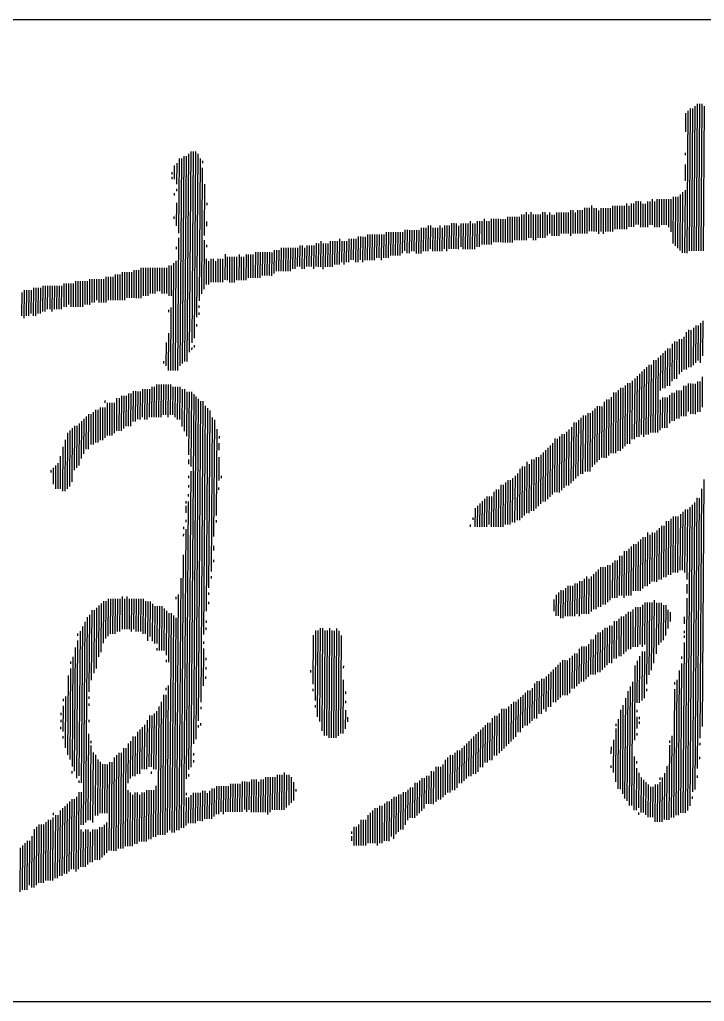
# Model space of a CAD drawing. Extents: x 1738711 to 2346805, y 1189731 to 2516152.
# Drawn here: x 1980881.7 to 1981090.9, y 1369316 to 1369616 of the extents above; entities that cross this region are included whole.
import ezdxf
from ezdxf.enums import TextEntityAlignment as Align

# ---------------------------------------------------------------- set-up
doc = ezdxf.new("R2010")
doc.units = 0
doc.header["$LTSCALE"] = 1000
doc.header["$MEASUREMENT"] = 0
doc.layers.add('TK', color=4, linetype='Continuous')
doc.layers.add('签名', color=2, linetype='Continuous')
doc.styles.add('宋体', font='SIMSUN.TTF', dxfattribs={"width": 0.75})

# ---------------------------------------------------------------- blocks, each defined once
blk = doc.blocks.new('hjashrtahreahe')
at = {"layer": 'TK', "color": 7}
for p, q in [((76600, 2800), (83100, 2800)), ((76600, 2200), (83100, 2200))]:
    blk.add_line(p, q, dxfattribs=at)
at = {"layer": 'TK', "style": '宋体', "width": 0.75}
for tag, height, p in [('项目负责人', 350, (6002.88, 57088.65)), ('专业负责人', 350, (6002.88, 56223.66)), ('设计人', 350, (6002.88, 55419.43)), ('版号1', 250, (77303.87, 22193.36)), ('时间1', 250, (82405.29, 22193.36)), ('版号2', 250, (77303.87, 21593.36)), ('时间2', 250, (82405.29, 21593.36)), ('版号3', 250, (77303.87, 20993.36)), ('时间3', 250, (82405.29, 20993.36)), ('建筑会签', 0.0001, (78977.88, 2403.16)), ('电气会签', 0.0001, (82127.88, 2403.16)), ('结构会签', 0.0001, (78977.88, 1803.16)), ('暖通会签', 0.0001, (82127.88, 1803.16)), ('给排水会签', 0.0001, (78977.88, 1249.52)), ('智能化会签', 0.0001, (82127.88, 1249.52))]:
    blk.add_attdef(tag, text='', height=height, dxfattribs=at).set_placement(p, align=Align.CENTER)
for tag, p in [('合作设计单位', (80815.88, 48985.89)), ('版号说明1', (79853.88, 22318.17)), ('版号说明2', (79853.88, 21718.17)), ('版号说明3', (79853.88, 21118.17)), ('浙江绿储科技有限公司', (80545.18, 16035.89)), ('百兆瓦级集中式熔盐储能关键', (80545.18, 14953.21)), ('设备研发及制造基地项目', (80545.18, 14603.3)), ('1#研发楼', (80545.18, 13635.89)), ('图名', (80545.18, 12435.89)), ('工程编号', (78977.88, 11460.89)), ('子项编号', (82127.88, 11460.89)), ('建筑', (78977.88, 10710.89)), ('图号', (82127.88, 10710.89)), ('施工图', (78977.88, 9960.89)), ('2023.03', (82127.88, 9960.89)), ('审定', (79352.88, 8460.89)), ('审核', (79352.88, 7710.89)), ('工程负责', (79352.88, 6960.89)), ('专业负责', (79352.88, 6210.89)), ('设计', (79352.88, 5460.89)), ('制图', (79352.88, 4710.89)), ('校对', (79352.88, 3960.89))]:
    blk.add_attdef(tag, text='', height=250, dxfattribs=at).set_placement(p, align=Align.MIDDLE_CENTER)
blk = doc.blocks.new('A$C579C72A4')
for p, q in [((1664.14, 828.96), (1663.17, 694.24)), ((1666.28, 828.94), (1665.31, 694.22)), ((1668.42, 828.92), (1667.45, 694.21)), ((1653.39, 820.48), (1653.27, 803.37)), ((1655.54, 822.6), (1654.6, 692.16)), ((1657.7, 824.72), (1656.76, 694.29)), ((1659.84, 824.71), (1658.9, 694.27)), ((1661.99, 826.83), (1661.03, 694.26)), ((1670.54, 826.77), (1669.59, 694.19)), ((1197.63, 783.13), (1196.26, 592.82)), ((1199.78, 785.26), (1198.46, 601.36)), ((1201.92, 785.24), (1200.66, 609.9)), ((1204.06, 785.22), (1202.83, 614.16)), ((1206.18, 783.07), (1205.11, 633.39)), ((1653.13, 784.13), (1653.11, 781.99)), ((1186.88, 774.66), (1186.74, 755.41)), ((1189.05, 778.92), (1188.55, 710.49)), ((1191.18, 778.9), (1189.81, 588.59)), ((1193.34, 781.02), (1191.97, 590.71)), ((1195.48, 781.01), (1194.12, 592.84)), ((1208.29, 778.78), (1207.35, 648.34)), ((1210.41, 776.62), (1210.4, 774.49)), ((1182.54, 766.13), (1182.52, 764)), ((1184.72, 772.53), (1184.63, 759.7)), ((1210.37, 770.21), (1209.54, 654.74)), ((1653.05, 773.44), (1652.94, 758.47)), ((1182.51, 761.86), (1182.49, 759.72)), ((1186.71, 751.13), (1186.69, 749)), ((1212.4, 755.23), (1212.06, 708.18)), ((1650.73, 747.79), (1650.33, 692.19)), ((1652.88, 749.91), (1652.47, 692.18)), ((1184.54, 746.87), (1184.52, 744.73)), ((1186.62, 738.3), (1186.46, 716.92)), ((1214.41, 738.1), (1214.4, 735.97)), ((1607.9, 739.55), (1607.75, 718.16)), ((1610.04, 739.53), (1609.88, 718.15)), ((1612.18, 739.51), (1612.01, 715.99)), ((1618.59, 739.47), (1618.42, 715.95)), ((1620.73, 739.45), (1620.58, 718.07)), ((1622.88, 741.58), (1622.71, 718.05)), ((1625.01, 739.42), (1624.84, 715.9)), ((1627.16, 741.55), (1626.98, 715.89)), ((1629.3, 741.53), (1629.11, 715.87)), ((1631.44, 741.51), (1631.27, 717.99)), ((1633.58, 741.5), (1633.41, 717.98)), ((1635.71, 741.48), (1635.54, 717.96)), ((1637.85, 741.47), (1637.67, 715.81)), ((1639.99, 741.45), (1639.77, 711.52)), ((1642.14, 743.58), (1641.84, 700.81)), ((1644.28, 743.56), (1643.96, 698.66)), ((1646.42, 743.54), (1646.08, 696.5)), ((1648.57, 745.67), (1648.2, 694.35)), ((1507.32, 729.58), (1507.14, 703.92)), ((1511.6, 729.55), (1511.43, 706.03)), ((1522.29, 729.47), (1522.12, 705.95)), ((1524.43, 729.45), (1524.26, 705.93)), ((1528.7, 729.42), (1528.57, 710.18)), ((1535.12, 729.38), (1534.96, 707.99)), ((1537.26, 729.36), (1537.1, 707.98)), ((1539.4, 729.35), (1539.26, 710.1)), ((1541.53, 729.33), (1541.4, 710.09)), ((1543.67, 729.32), (1543.53, 710.07)), ((1545.81, 729.3), (1545.67, 710.06)), ((1547.96, 731.42), (1547.79, 707.9)), ((1550.1, 731.41), (1549.95, 710.02)), ((1552.23, 729.25), (1552.09, 710.01)), ((1554.38, 731.38), (1554.23, 709.99)), ((1556.52, 731.36), (1556.36, 709.98)), ((1558.66, 731.35), (1558.5, 709.96)), ((1560.81, 733.47), (1560.64, 709.95)), ((1562.95, 733.45), (1562.78, 709.93)), ((1565.09, 733.44), (1564.93, 712.06)), ((1567.24, 735.56), (1567.07, 712.04)), ((1569.36, 733.41), (1569.21, 712.02)), ((1571.5, 733.39), (1571.35, 712.01)), ((1573.62, 731.24), (1573.47, 709.86)), ((1575.78, 733.36), (1575.62, 711.98)), ((1577.92, 733.35), (1577.75, 709.82)), ((1580.06, 733.33), (1579.9, 711.95)), ((1582.19, 733.32), (1582.04, 711.93)), ((1584.33, 733.3), (1584.18, 711.92)), ((1586.49, 735.42), (1586.32, 711.9)), ((1588.62, 735.41), (1588.47, 714.02)), ((1590.76, 735.39), (1590.61, 714.01)), ((1592.9, 735.38), (1592.75, 713.99)), ((1595.04, 735.36), (1594.88, 713.98)), ((1597.18, 735.35), (1597.02, 713.96)), ((1599.33, 737.47), (1599.16, 713.95)), ((1601.45, 735.32), (1601.32, 716.07)), ((1603.61, 737.44), (1603.45, 716.05)), ((1605.75, 737.42), (1605.59, 716.04)), ((1614.3, 737.36), (1614.15, 715.98)), ((1616.44, 737.35), (1616.28, 715.96)), ((1184.38, 725.49), (1184.37, 723.35)), ((1214.29, 721), (1214.26, 716.72)), ((1455.94, 721.39), (1455.75, 695.73)), ((1462.35, 721.35), (1462.18, 697.83)), ((1464.49, 721.33), (1464.32, 697.81)), ((1466.63, 721.32), (1466.48, 699.93)), ((1468.78, 723.44), (1468.61, 699.92)), ((1470.91, 721.29), (1470.75, 699.9)), ((1473.05, 721.27), (1472.89, 699.89)), ((1475.2, 723.39), (1475.03, 699.87)), ((1477.34, 723.38), (1477.18, 702)), ((1479.48, 723.36), (1479.32, 701.98)), ((1481.61, 723.35), (1481.46, 701.96)), ((1483.75, 723.33), (1483.6, 701.95)), ((1485.89, 723.32), (1485.74, 701.93)), ((1488.03, 723.3), (1487.88, 701.92)), ((1490.18, 725.42), (1490.01, 701.9)), ((1492.32, 725.41), (1492.15, 701.89)), ((1494.46, 725.39), (1494.29, 701.87)), ((1496.6, 725.38), (1496.44, 703.99)), ((1498.74, 725.36), (1498.58, 703.98)), ((1500.87, 725.35), (1500.72, 703.96)), ((1503.03, 727.47), (1502.86, 703.95)), ((1505.17, 727.46), (1505, 703.93)), ((1509.44, 727.42), (1509.29, 706.04)), ((1513.72, 727.39), (1513.55, 703.87)), ((1515.86, 727.38), (1515.69, 703.86)), ((1518, 727.36), (1517.84, 705.98)), ((1520.14, 727.35), (1519.98, 705.96)), ((1526.55, 727.3), (1526.41, 708.06)), ((1530.83, 727.27), (1530.69, 708.03)), ((1532.97, 727.25), (1532.83, 708.01)), ((1378.88, 711.26), (1378.71, 687.74)), ((1381.02, 711.24), (1380.85, 687.72)), ((1383.16, 711.23), (1383, 689.84)), ((1385.3, 711.21), (1385.14, 689.83)), ((1387.43, 711.2), (1387.28, 689.81)), ((1389.57, 711.18), (1389.42, 689.8)), ((1391.71, 711.16), (1391.56, 689.78)), ((1393.85, 711.15), (1393.71, 691.9)), ((1396, 713.27), (1395.86, 694.03)), ((1398.14, 713.26), (1397.99, 691.87)), ((1400.28, 713.24), (1400.13, 691.86)), ((1402.42, 713.23), (1402.28, 693.98)), ((1404.56, 713.21), (1404.42, 693.97)), ((1406.7, 713.2), (1406.54, 691.81)), ((1408.83, 713.18), (1408.68, 691.8)), ((1410.99, 715.3), (1410.82, 691.78)), ((1413.13, 715.29), (1412.97, 693.9)), ((1415.26, 715.27), (1415.11, 693.89)), ((1417.42, 717.4), (1417.25, 693.87)), ((1419.56, 717.38), (1419.4, 696)), ((1421.68, 715.23), (1421.52, 693.84)), ((1423.82, 715.21), (1423.66, 693.83)), ((1425.96, 715.2), (1425.8, 693.81)), ((1428.11, 717.32), (1427.94, 693.8)), ((1430.23, 715.16), (1430.08, 693.78)), ((1432.39, 717.29), (1432.23, 695.9)), ((1434.52, 717.27), (1434.35, 693.75)), ((1436.66, 717.26), (1436.51, 695.87)), ((1438.82, 719.38), (1438.65, 695.86)), ((1440.95, 719.36), (1440.79, 695.84)), ((1443.09, 719.35), (1442.92, 695.83)), ((1445.22, 717.19), (1445.06, 695.81)), ((1447.37, 719.32), (1447.22, 697.93)), ((1449.51, 719.3), (1449.34, 695.78)), ((1451.65, 719.29), (1451.48, 695.77)), ((1453.78, 719.27), (1453.62, 695.75)), ((1458.06, 719.24), (1457.89, 695.72)), ((1460.2, 719.23), (1460.03, 695.7)), ((1188.52, 706.21), (1187.64, 584.33)), ((1212.03, 703.91), (1211.71, 659)), ((1318.95, 703.14), (1318.78, 679.61)), ((1327.5, 703.07), (1327.33, 679.55)), ((1329.64, 703.06), (1329.47, 679.54)), ((1331.78, 703.04), (1331.62, 681.66)), ((1333.91, 703.03), (1333.76, 681.64)), ((1336.07, 705.15), (1335.9, 681.63)), ((1338.19, 703), (1338.05, 683.75)), ((1340.33, 702.98), (1340.18, 681.6)), ((1342.47, 702.97), (1342.33, 683.72)), ((1344.62, 705.09), (1344.47, 683.71)), ((1346.76, 705.07), (1346.62, 685.83)), ((1348.9, 705.06), (1348.76, 685.81)), ((1351.04, 705.04), (1350.88, 683.66)), ((1353.19, 707.17), (1353.02, 683.64)), ((1355.33, 707.15), (1355.17, 685.77)), ((1357.47, 707.13), (1357.3, 683.61)), ((1359.61, 707.12), (1359.45, 685.74)), ((1361.76, 709.24), (1361.59, 685.72)), ((1363.9, 709.23), (1363.73, 685.71)), ((1366.04, 709.21), (1365.87, 685.69)), ((1368.17, 709.2), (1368, 685.67)), ((1370.31, 709.18), (1370.16, 687.8)), ((1372.45, 709.17), (1372.3, 687.78)), ((1374.59, 709.15), (1374.42, 685.63)), ((1376.73, 709.13), (1376.57, 687.75)), ((1186.32, 697.68), (1186.31, 695.54)), ((1214.14, 699.61), (1214.12, 697.48)), ((1276.12, 694.89), (1275.96, 673.51)), ((1278.26, 694.87), (1278.12, 675.63)), ((1280.39, 694.86), (1280.26, 675.61)), ((1282.55, 696.98), (1282.39, 675.6)), ((1284.69, 696.97), (1284.53, 675.58)), ((1286.82, 696.95), (1286.67, 675.57)), ((1288.96, 696.94), (1288.81, 675.55)), ((1291.1, 696.92), (1290.95, 675.54)), ((1293.24, 696.91), (1293.1, 677.66)), ((1295.38, 696.89), (1295.24, 677.64)), ((1297.52, 696.87), (1297.39, 679.77)), ((1299.67, 699), (1299.53, 679.75)), ((1301.81, 698.98), (1301.65, 677.6)), ((1303.93, 696.83), (1303.79, 677.58)), ((1306.08, 698.95), (1305.95, 679.71)), ((1308.22, 698.94), (1308.08, 679.69)), ((1310.36, 698.92), (1310.22, 679.68)), ((1312.5, 698.9), (1312.35, 677.52)), ((1314.65, 701.03), (1314.5, 679.64)), ((1316.79, 701.01), (1316.64, 679.63)), ((1321.07, 700.98), (1320.9, 677.46)), ((1323.21, 700.97), (1323.05, 679.58)), ((1325.35, 700.95), (1325.19, 679.57)), ((1186.23, 684.85), (1185.51, 584.34)), ((1214.04, 686.78), (1213.87, 663.26)), ((1216.17, 684.63), (1216.01, 663.25)), ((1218.32, 686.75), (1218.17, 665.37)), ((1220.46, 686.74), (1220.3, 665.35)), ((1222.58, 684.58), (1222.44, 665.34)), ((1224.74, 686.71), (1224.58, 665.32)), ((1226.87, 686.69), (1226.72, 665.31)), ((1229.01, 686.68), (1228.86, 665.29)), ((1231.18, 690.94), (1231.01, 667.42)), ((1233.3, 688.78), (1233.15, 667.4)), ((1235.44, 688.77), (1235.27, 665.25)), ((1237.58, 688.75), (1237.41, 665.23)), ((1239.72, 688.74), (1239.55, 665.22)), ((1241.86, 688.72), (1241.7, 667.34)), ((1244.01, 690.84), (1243.84, 667.32)), ((1246.13, 688.69), (1245.98, 667.31)), ((1248.27, 688.68), (1248.12, 667.29)), ((1250.43, 690.8), (1250.26, 667.28)), ((1252.56, 690.78), (1252.41, 669.4)), ((1254.7, 690.77), (1254.55, 669.38)), ((1256.84, 690.75), (1256.69, 669.37)), ((1259, 692.88), (1258.83, 669.35)), ((1261.13, 692.86), (1260.96, 669.34)), ((1263.27, 692.84), (1263.1, 669.32)), ((1265.41, 692.83), (1265.26, 671.45)), ((1267.55, 692.81), (1267.39, 671.43)), ((1269.69, 692.8), (1269.53, 671.41)), ((1271.83, 692.78), (1271.67, 671.4)), ((1273.96, 692.77), (1273.81, 671.38)), ((1147.68, 676.57), (1147.49, 650.91)), ((1149.82, 676.55), (1149.63, 650.89)), ((1151.95, 676.54), (1151.77, 650.88)), ((1154.11, 678.66), (1153.91, 650.86)), ((1156.25, 678.65), (1156.06, 652.99)), ((1158.39, 678.63), (1158.2, 652.97)), ((1160.52, 678.62), (1160.34, 652.96)), ((1162.66, 678.6), (1162.49, 655.08)), ((1164.8, 678.58), (1164.63, 655.06)), ((1166.94, 678.57), (1166.77, 655.05)), ((1169.08, 678.55), (1168.92, 657.17)), ((1171.22, 678.54), (1171.06, 657.15)), ((1173.35, 678.52), (1173.18, 655)), ((1175.49, 678.51), (1175.32, 654.99)), ((1177.63, 678.49), (1177.46, 654.97)), ((1179.78, 680.62), (1179.58, 652.82)), ((1181.92, 680.6), (1181.72, 652.8)), ((1184.08, 682.72), (1183.37, 584.36)), ((1094.14, 666.26), (1093.97, 642.74)), ((1096.28, 666.25), (1096.11, 642.73)), ((1098.42, 666.23), (1098.25, 642.71)), ((1100.56, 666.22), (1100.39, 642.7)), ((1102.7, 666.2), (1102.54, 644.82)), ((1104.83, 666.19), (1104.68, 644.8)), ((1106.99, 668.31), (1106.82, 644.79)), ((1109.13, 668.29), (1108.97, 646.91)), ((1111.26, 668.28), (1111.11, 646.89)), ((1113.4, 668.26), (1113.26, 649.02)), ((1115.54, 668.25), (1115.39, 646.86)), ((1117.68, 668.23), (1117.53, 646.85)), ((1119.82, 668.22), (1119.66, 646.83)), ((1121.97, 670.34), (1121.8, 646.82)), ((1124.11, 670.32), (1123.96, 648.94)), ((1126.25, 670.31), (1126.09, 648.93)), ((1128.39, 670.29), (1128.23, 648.91)), ((1130.54, 672.42), (1130.37, 648.89)), ((1132.68, 672.4), (1132.51, 648.88)), ((1134.82, 672.39), (1134.65, 648.86)), ((1136.97, 674.51), (1136.79, 648.85)), ((1139.11, 674.49), (1138.92, 648.83)), ((1141.25, 674.48), (1141.08, 650.96)), ((1143.39, 674.46), (1143.22, 650.94)), ((1145.52, 674.45), (1145.35, 650.92)), ((1047.04, 658.05), (1046.85, 632.39)), ((1049.18, 658.03), (1049.01, 634.51)), ((1051.31, 658.02), (1051.14, 634.5)), ((1053.45, 658), (1053.3, 636.62)), ((1055.61, 660.13), (1055.42, 634.47)), ((1057.74, 660.11), (1057.56, 634.45)), ((1059.88, 660.09), (1059.71, 636.57)), ((1062.02, 660.08), (1061.85, 636.56)), ((1064.17, 662.2), (1064.01, 638.68)), ((1066.31, 662.19), (1066.14, 638.66)), ((1068.45, 662.17), (1068.3, 640.79)), ((1070.59, 662.16), (1070.44, 640.77)), ((1072.73, 662.14), (1072.56, 638.62)), ((1074.87, 662.13), (1074.71, 640.74)), ((1077, 662.11), (1076.85, 640.73)), ((1079.14, 662.09), (1078.99, 640.71)), ((1081.28, 662.08), (1081.13, 640.7)), ((1083.44, 664.2), (1083.28, 642.82)), ((1085.57, 664.19), (1085.42, 642.8)), ((1087.71, 664.17), (1087.57, 644.93)), ((1089.85, 664.16), (1089.7, 642.77)), ((1091.99, 664.14), (1091.83, 642.76)), ((1044.88, 655.93), (1044.73, 634.54)), ((1179.49, 639.99), (1179.48, 637.85)), ((1181.64, 642.11), (1181.23, 584.37)), ((1207.32, 644.06), (1207.31, 641.92)), ((1207.27, 637.65), (1207.26, 635.51)), ((1669.13, 630.04), (1668.89, 597.97)), ((1205.06, 626.97), (1205.04, 624.83)), ((1656.23, 621.58), (1655.99, 587.37)), ((1658.37, 621.57), (1658.13, 587.35)), ((1660.53, 623.69), (1660.28, 589.48)), ((1662.68, 625.81), (1662.43, 591.6)), ((1664.82, 625.8), (1664.59, 593.72)), ((1666.97, 627.92), (1666.71, 591.57)), ((1179.34, 618.6), (1179.09, 584.39)), ((1647.62, 613.09), (1647.39, 581.02)), ((1649.76, 613.08), (1649.54, 583.14)), ((1651.91, 615.2), (1651.7, 585.26)), ((1654.08, 619.46), (1653.83, 585.25)), ((1177.14, 610.07), (1176.98, 588.68)), ((1200.63, 605.62), (1200.61, 603.48)), ((1202.78, 607.74), (1202.77, 605.6)), ((1636.87, 604.61), (1636.62, 570.4)), ((1639, 604.6), (1638.76, 570.39)), ((1641.17, 608.86), (1640.93, 574.65)), ((1643.33, 610.98), (1643.08, 576.77)), ((1645.47, 610.97), (1645.22, 576.75)), ((1623.96, 594.01), (1623.48, 527.73)), ((1628.25, 596.12), (1627.76, 527.7)), ((1630.4, 598.25), (1630.17, 566.17)), ((1632.56, 600.37), (1632.33, 568.29)), ((1634.71, 602.49), (1634.47, 568.28)), ((1174.88, 592.97), (1174.86, 590.84)), ((1615.34, 585.52), (1614.9, 523.51)), ((1617.5, 587.65), (1617.05, 525.63)), ((1619.65, 589.77), (1619.19, 525.62)), ((1621.79, 589.75), (1621.34, 527.74)), ((1626.1, 594), (1625.62, 527.71)), ((1606.73, 577.03), (1606.33, 521.43)), ((1608.88, 579.15), (1608.48, 523.56)), ((1611.04, 581.28), (1610.62, 523.54)), ((1613.19, 583.4), (1612.77, 525.66)), ((1668.76, 578.72), (1668.56, 550.92)), ((1155.45, 567.45), (1155.26, 541.79)), ((1157.58, 567.44), (1157.38, 539.64)), ((1159.72, 567.42), (1159.52, 539.62)), ((1161.86, 567.41), (1161.68, 541.75)), ((1164.01, 569.53), (1163.81, 541.73)), ((1166.15, 569.51), (1165.95, 541.72)), ((1168.31, 571.64), (1168.09, 541.7)), ((1170.44, 571.62), (1170.23, 541.68)), ((1172.58, 571.61), (1172.37, 541.67)), ((1174.72, 571.59), (1174.52, 543.79)), ((1176.86, 571.57), (1176.66, 543.78)), ((1179, 571.56), (1178.78, 541.62)), ((1181.14, 571.54), (1180.94, 543.75)), ((1183.26, 569.39), (1183.07, 543.73)), ((1185.4, 569.37), (1185.2, 541.58)), ((1187.54, 569.36), (1187.32, 539.42)), ((1189.67, 569.34), (1189.46, 539.41)), ((1191.8, 567.19), (1191.55, 532.98)), ((1193.94, 567.18), (1193.66, 528.68)), ((1593.84, 568.57), (1593.42, 510.84)), ((1595.98, 568.55), (1595.57, 512.96)), ((1598.13, 570.68), (1597.73, 515.08)), ((1600.28, 572.8), (1599.88, 517.2)), ((1602.42, 572.79), (1602.02, 517.19)), ((1604.57, 574.91), (1604.19, 521.45)), ((1651.59, 570.29), (1651.39, 542.49)), ((1653.73, 570.28), (1653.53, 542.48)), ((1655.88, 572.4), (1655.69, 546.74)), ((1658.02, 572.38), (1657.82, 544.59)), ((1660.16, 572.37), (1659.96, 544.57)), ((1662.29, 572.35), (1662.09, 544.56)), ((1664.45, 574.48), (1664.25, 546.68)), ((1666.59, 574.46), (1666.39, 546.66)), ((1131.86, 559.07), (1131.65, 529.13)), ((1134, 559.05), (1133.78, 529.12)), ((1136.15, 561.18), (1135.92, 529.1)), ((1138.29, 561.16), (1138.08, 531.22)), ((1140.43, 561.15), (1140.23, 533.35)), ((1142.58, 563.27), (1142.37, 533.33)), ((1144.72, 563.25), (1144.51, 533.32)), ((1146.88, 565.38), (1146.68, 537.58)), ((1149.02, 565.36), (1148.81, 537.56)), ((1151.15, 565.34), (1150.97, 539.68)), ((1153.29, 565.33), (1153.11, 539.67)), ((1196.06, 565.02), (1195.77, 524.39)), ((1198.2, 565.01), (1197.78, 507.27)), ((1200.34, 564.99), (1199.84, 496.56)), ((1202.46, 562.84), (1199.99, 220.7)), ((1204.58, 560.68), (1202.29, 242.07)), ((1206.7, 558.53), (1204.45, 246.33)), ((1585.22, 560.08), (1584.85, 508.76)), ((1587.39, 564.34), (1586.99, 508.74)), ((1589.53, 564.32), (1589.13, 508.73)), ((1591.68, 566.45), (1591.28, 510.85)), ((1632.27, 559.74), (1632.07, 531.94)), ((1634.4, 559.72), (1634.2, 531.93)), ((1636.54, 559.71), (1636.34, 531.91)), ((1638.7, 561.83), (1638.51, 536.17)), ((1640.85, 563.95), (1640.66, 538.29)), ((1642.99, 563.94), (1642.8, 538.28)), ((1645.14, 566.06), (1644.96, 540.4)), ((1647.28, 566.05), (1647.1, 540.39)), ((1649.42, 566.03), (1649.25, 542.51)), ((1116.83, 550.62), (1116.62, 520.69)), ((1118.97, 550.61), (1118.75, 520.67)), ((1121.11, 550.59), (1120.91, 522.79)), ((1121.16, 557.01), (1121.14, 554.87)), ((1123.28, 554.85), (1123.06, 524.92)), ((1125.42, 554.84), (1125.2, 524.9)), ((1127.55, 554.82), (1127.34, 524.89)), ((1129.69, 554.81), (1129.49, 527.01)), ((1208.83, 556.38), (1206.72, 263.42)), ((1210.97, 556.36), (1208.98, 280.51)), ((1213.07, 552.07), (1211.56, 342.51)), ((1215.2, 549.91), (1213.86, 363.88)), ((1570.18, 549.49), (1569.81, 498.17)), ((1572.33, 551.62), (1571.96, 500.3)), ((1574.47, 551.6), (1574.11, 502.42)), ((1576.61, 551.59), (1576.27, 504.54)), ((1578.78, 555.85), (1578.41, 504.53)), ((1580.93, 557.97), (1580.54, 504.51)), ((1583.07, 557.96), (1582.7, 506.64)), ((1630.11, 557.62), (1629.91, 529.82)), ((1101.79, 540.04), (1101.56, 507.96)), ((1103.94, 542.16), (1103.72, 512.23)), ((1106.09, 544.28), (1105.86, 512.21)), ((1108.23, 544.27), (1108.03, 516.47)), ((1110.39, 546.39), (1110.17, 516.46)), ((1112.54, 548.52), (1112.32, 518.58)), ((1114.68, 548.5), (1114.46, 518.56)), ((1217.32, 547.76), (1216.15, 385.25)), ((1219.41, 541.33), (1218.39, 400.2)), ((1557.28, 541.03), (1556.92, 489.71)), ((1559.44, 543.16), (1559.05, 489.7)), ((1561.58, 543.14), (1561.21, 491.82)), ((1563.73, 545.26), (1563.35, 491.81)), ((1565.87, 545.25), (1565.48, 491.79)), ((1568.02, 547.37), (1567.65, 496.05)), ((1091.03, 531.56), (1090.68, 482.38)), ((1093.19, 533.69), (1092.89, 493.06)), ((1095.33, 533.67), (1095.05, 495.18)), ((1097.48, 535.79), (1097.2, 497.3)), ((1099.63, 537.92), (1099.39, 503.7)), ((1221.53, 539.18), (1220.76, 432.26)), ((1548.67, 532.54), (1548.3, 481.22)), ((1550.84, 536.8), (1550.45, 483.34)), ((1552.98, 536.79), (1552.61, 485.47)), ((1555.13, 538.91), (1554.76, 487.59)), ((1086.73, 527.32), (1086.36, 476)), ((1088.88, 529.44), (1088.51, 478.12)), ((1223.61, 530.61), (1223.04, 451.49)), ((1225.7, 524.18), (1225.69, 522.04)), ((1537.92, 524.07), (1537.55, 472.75)), ((1540.07, 526.19), (1539.7, 474.87)), ((1542.21, 526.17), (1541.85, 476.99)), ((1544.36, 528.3), (1544.01, 479.11)), ((1546.52, 530.42), (1546.15, 479.1)), ((1082.36, 514.52), (1082.06, 473.89)), ((1084.54, 520.92), (1084.2, 473.87)), ((1225.66, 517.76), (1225.61, 511.35)), ((1527.15, 513.45), (1526.81, 466.41)), ((1529.3, 515.57), (1528.96, 468.53)), ((1531.46, 517.7), (1531.12, 470.65)), ((1533.62, 521.96), (1533.27, 472.78)), ((1535.76, 521.94), (1535.41, 472.76)), ((1080.16, 505.98), (1079.94, 476.04)), ((1225.56, 504.93), (1225.41, 483.55)), ((1516.39, 504.97), (1516.06, 457.93)), ((1518.53, 504.96), (1518.21, 460.05)), ((1520.69, 507.08), (1520.36, 462.18)), ((1522.84, 509.21), (1522.52, 464.3)), ((1524.99, 511.33), (1524.65, 464.28)), ((1073.66, 495.33), (1073.56, 480.37)), ((1075.82, 497.46), (1075.66, 476.07)), ((1077.97, 499.58), (1077.8, 476.06)), ((1197.75, 502.99), (1197.72, 498.72)), ((1503.5, 496.51), (1503.16, 449.47)), ((1505.64, 496.5), (1505.32, 451.59)), ((1507.81, 500.76), (1507.47, 453.72)), ((1509.93, 498.61), (1509.61, 453.7)), ((1512.1, 502.87), (1511.76, 455.82)), ((1514.24, 502.85), (1513.9, 455.81)), ((1071.51, 493.21), (1071.5, 491.07)), ((1197.64, 488.03), (1197.63, 485.89)), ((1199.81, 492.29), (1197.84, 218.58)), ((1227.58, 487.81), (1227.56, 485.67)), ((1497.03, 488.01), (1496.72, 445.24)), ((1499.18, 490.13), (1498.87, 447.36)), ((1501.35, 494.39), (1501.01, 447.35)), ((1197.58, 479.47), (1197.57, 477.33)), ((1225.36, 477.13), (1225.35, 475)), ((1484.13, 479.55), (1483.86, 441.06)), ((1486.27, 479.53), (1486, 441.04)), ((1488.43, 481.65), (1488.15, 443.16)), ((1490.58, 483.78), (1490.29, 443.15)), ((1492.72, 483.76), (1492.43, 443.13)), ((1494.87, 485.88), (1494.58, 445.26)), ((1670.22, 484.62), (1668.58, 257.96)), ((1197.52, 470.92), (1197.5, 468.78)), ((1471.23, 468.95), (1471.03, 441.15)), ((1473.37, 468.93), (1473.18, 443.27)), ((1475.5, 468.92), (1475.3, 441.12)), ((1477.67, 473.18), (1477.44, 441.1)), ((1479.83, 475.3), (1479.58, 441.09)), ((1481.97, 475.28), (1481.72, 441.07)), ((1668.02, 476.08), (1666.37, 247.28)), ((1195.3, 460.24), (1195.26, 453.83)), ((1195.33, 464.52), (1195.32, 462.38)), ((1197.47, 464.5), (1195.64, 210.04)), ((1462.61, 460.45), (1462.47, 441.21)), ((1464.77, 462.58), (1464.61, 441.19)), ((1466.92, 464.7), (1466.75, 441.18)), ((1469.07, 466.82), (1468.89, 441.16)), ((1657.2, 459.05), (1655.2, 181.07)), ((1659.36, 461.18), (1657.37, 185.33)), ((1661.51, 463.3), (1659.6, 198.14)), ((1663.68, 467.56), (1661.75, 200.27)), ((1665.82, 467.54), (1664.03, 219.5)), ((1460.46, 458.33), (1460.34, 441.23)), ((1642.17, 450.61), (1641.8, 399.29)), ((1644.31, 450.59), (1643.94, 399.27)), ((1646.45, 450.58), (1646.08, 399.26)), ((1648.6, 452.7), (1648.23, 401.38)), ((1650.76, 454.82), (1650.37, 401.36)), ((1652.91, 456.95), (1652.49, 399.21)), ((1655.05, 456.93), (1654.59, 392.78)), ((1193.03, 441.01), (1193.01, 438.87)), ((1195.21, 447.41), (1195.2, 445.27)), ((1223.01, 447.21), (1222.99, 445.07)), ((1456.07, 443.39), (1456.06, 441.26)), ((1458.26, 449.79), (1458.24, 447.66)), ((1631.42, 442.13), (1631.06, 392.95)), ((1633.56, 442.12), (1633.22, 395.07)), ((1635.73, 446.38), (1635.36, 395.06)), ((1637.86, 446.36), (1637.51, 397.18)), ((1640.02, 448.48), (1639.65, 397.16)), ((1192.98, 434.6), (1192.97, 432.46)), ((1195.15, 438.86), (1193.18, 165.15)), ((1618.54, 435.81), (1618.19, 386.63)), ((1620.66, 433.65), (1620.34, 388.75)), ((1622.82, 435.78), (1622.49, 390.87)), ((1624.96, 435.76), (1624.63, 390.86)), ((1627.11, 437.88), (1626.77, 390.84)), ((1629.26, 440.01), (1628.93, 392.96)), ((1220.7, 423.71), (1220.67, 419.43)), ((1603.48, 423.09), (1603.16, 378.18)), ((1605.63, 425.21), (1605.33, 382.44)), ((1607.77, 425.19), (1607.46, 382.43)), ((1609.93, 427.32), (1609.6, 382.41)), ((1612.08, 429.44), (1611.74, 382.4)), ((1614.23, 431.56), (1613.9, 384.52)), ((1616.37, 431.55), (1616.05, 386.64)), ((1192.84, 415.35), (1191.04, 165.17)), ((1592.73, 414.61), (1592.47, 378.26)), ((1594.87, 414.59), (1594.6, 378.24)), ((1597.04, 418.86), (1596.73, 376.09)), ((1599.17, 418.84), (1598.88, 378.21)), ((1601.33, 420.96), (1601.02, 378.2)), ((1220.61, 410.88), (1220.59, 408.74)), ((1581.97, 406.13), (1581.73, 371.92)), ((1584.11, 406.12), (1583.88, 374.04)), ((1586.27, 408.24), (1586.04, 376.17)), ((1588.42, 410.36), (1588.17, 376.15)), ((1590.56, 410.35), (1590.31, 376.13)), ((1569.08, 397.67), (1568.85, 365.6)), ((1571.24, 399.8), (1570.99, 365.58)), ((1573.39, 401.92), (1573.14, 367.7)), ((1575.54, 404.04), (1575.28, 367.69)), ((1577.68, 404.03), (1577.44, 369.81)), ((1579.82, 404.01), (1579.57, 369.8)), ((1190.55, 393.98), (1188.89, 163.04)), ((1218.36, 395.92), (1218.35, 393.78)), ((1545.48, 387.15), (1545.28, 359.35)), ((1547.62, 387.13), (1547.42, 359.34)), ((1549.76, 387.12), (1549.56, 359.32)), ((1551.91, 389.24), (1551.7, 359.31)), ((1554.05, 389.23), (1553.85, 361.43)), ((1556.21, 391.35), (1555.98, 359.27)), ((1558.34, 391.33), (1558.13, 361.4)), ((1560.5, 393.46), (1560.27, 361.38)), ((1562.65, 395.58), (1562.41, 361.37)), ((1564.78, 393.43), (1564.54, 361.35)), ((1566.93, 395.55), (1566.7, 363.47)), ((1654.55, 388.5), (1654.49, 379.95)), ((1188.3, 379.03), (1186.75, 163.06)), ((1216.12, 380.97), (1216.1, 378.83)), ((1534.73, 378.67), (1534.59, 359.43)), ((1536.88, 380.8), (1536.73, 359.41)), ((1539.04, 382.92), (1538.85, 357.26)), ((1541.18, 382.9), (1540.99, 357.24)), ((1543.33, 385.03), (1543.15, 359.37)), ((1117.68, 370.99), (1117.35, 326.08)), ((1119.83, 373.11), (1119.55, 334.62)), ((1121.97, 373.09), (1121.72, 338.88)), ((1124.12, 375.22), (1123.88, 341)), ((1126.26, 375.2), (1126.03, 343.13)), ((1128.4, 375.19), (1128.17, 343.11)), ((1130.54, 375.17), (1130.31, 343.1)), ((1132.68, 375.16), (1132.46, 345.22)), ((1134.81, 375.14), (1134.6, 345.2)), ((1136.97, 377.26), (1136.75, 347.33)), ((1139.09, 375.11), (1138.89, 347.31)), ((1141.24, 377.23), (1141.03, 347.3)), ((1143.37, 375.08), (1143.17, 347.28)), ((1145.51, 375.06), (1145.29, 345.13)), ((1147.64, 375.05), (1147.44, 347.25)), ((1149.78, 375.03), (1149.57, 345.1)), ((1151.92, 375.02), (1151.7, 345.08)), ((1154.06, 375), (1153.84, 345.06)), ((1156.2, 374.99), (1155.97, 342.91)), ((1158.32, 372.83), (1158.1, 342.9)), ((1160.46, 372.82), (1160.2, 336.46)), ((1162.6, 372.8), (1162.37, 340.73)), ((1164.72, 370.65), (1164.47, 336.43)), ((1186.15, 376.91), (1186.13, 374.77)), ((1216.06, 372.42), (1216.04, 370.28)), ((1532.56, 374.41), (1532.48, 363.72)), ((1613.79, 369.55), (1613.51, 331.06)), ((1615.94, 371.67), (1615.66, 333.18)), ((1618.08, 371.66), (1617.54, 296.82)), ((1620.22, 371.64), (1619.74, 305.35)), ((1622.36, 371.63), (1621.91, 309.61)), ((1624.51, 373.75), (1624.09, 316.01)), ((1626.63, 371.6), (1626.29, 324.55)), ((1628.77, 371.58), (1628.49, 333.09)), ((1630.91, 371.57), (1630.65, 335.21)), ((1633.03, 369.41), (1632.8, 337.34)), ((1635.17, 369.4), (1634.97, 341.6)), ((1654.46, 375.67), (1653.04, 178.94)), ((1106.91, 360.37), (1106.4, 289.81)), ((1109.08, 364.63), (1108.61, 300.48)), ((1111.21, 364.62), (1110.8, 306.88)), ((1113.37, 366.74), (1112.97, 311.14)), ((1115.52, 368.86), (1115.18, 321.82)), ((1166.84, 368.49), (1166.6, 334.28)), ((1168.98, 368.48), (1168.73, 334.26)), ((1171.12, 368.46), (1170.83, 327.83)), ((1173.26, 368.45), (1172.96, 327.82)), ((1175.38, 366.29), (1175.1, 327.8)), ((1177.5, 364.14), (1177.21, 323.51)), ((1179.63, 361.99), (1179.3, 317.08)), ((1181.76, 361.97), (1180.33, 163.1)), ((1598.76, 361.1), (1598.51, 326.89)), ((1600.91, 363.23), (1600.66, 329.01)), ((1603.05, 363.21), (1602.8, 329)), ((1605.2, 365.34), (1604.96, 331.12)), ((1607.36, 367.46), (1607.1, 331.11)), ((1609.5, 367.44), (1609.23, 331.09)), ((1611.63, 367.43), (1611.39, 333.21)), ((1637.28, 365.1), (1637.16, 348)), ((1639.4, 362.95), (1639.34, 354.4)), ((1102.58, 353.99), (1101.24, 167.95)), ((1104.75, 358.25), (1103.4, 170.07)), ((1183.89, 359.82), (1182.45, 160.95)), ((1186.01, 357.66), (1184.59, 160.94)), ((1213.79, 355.32), (1213.78, 353.19)), ((1588.02, 354.77), (1587.77, 320.55)), ((1590.16, 354.75), (1589.91, 320.54)), ((1592.31, 356.87), (1592.07, 322.66)), ((1594.47, 359), (1594.2, 322.65)), ((1596.6, 358.98), (1596.36, 324.77)), ((1652.2, 358.58), (1652.15, 352.17)), ((1096.09, 343.34), (1096.08, 341.2)), ((1098.25, 345.47), (1097.29, 212.89)), ((1100.42, 349.73), (1099.38, 206.46)), ((1213.75, 348.91), (1213.73, 346.77)), ((1314.23, 346.05), (1313.77, 281.9)), ((1316.37, 346.03), (1315.8, 266.91)), ((1318.53, 348.15), (1317.91, 262.62)), ((1320.66, 348.14), (1319.99, 254.05)), ((1322.79, 345.99), (1322.09, 249.76)), ((1324.93, 345.97), (1324.23, 249.74)), ((1327.08, 348.09), (1326.36, 247.59)), ((1329.2, 345.94), (1328.49, 247.58)), ((1331.34, 345.92), (1330.63, 247.56)), ((1333.49, 348.05), (1332.77, 247.54)), ((1335.62, 345.89), (1334.92, 249.67)), ((1570.82, 342.06), (1570.56, 305.71)), ((1572.97, 344.18), (1572.71, 307.83)), ((1575.11, 344.17), (1574.85, 307.82)), ((1577.27, 346.29), (1577, 309.94)), ((1579.42, 348.41), (1579.16, 312.06)), ((1581.56, 348.4), (1581.31, 314.18)), ((1583.71, 350.52), (1583.47, 316.31)), ((1585.85, 350.51), (1585.6, 316.29)), ((1652.11, 345.75), (1652.09, 343.61)), ((1096.05, 336.93), (1095.14, 210.76)), ((1211.52, 336.1), (1211.5, 333.96)), ((1312.07, 341.79), (1311.74, 296.88)), ((1337.73, 341.6), (1337.08, 251.79)), ((1564.34, 333.55), (1564.13, 303.62)), ((1566.51, 337.81), (1566.28, 305.74)), ((1568.65, 337.8), (1568.42, 305.72)), ((1652.03, 335.06), (1650.91, 178.96)), ((1652.08, 341.47), (1652.06, 339.34)), ((1093.86, 330.53), (1093.04, 217.2)), ((1168.7, 329.99), (1168.69, 327.85)), ((1211.47, 329.68), (1211.22, 295.47)), ((1551.45, 325.09), (1551.22, 293.02)), ((1553.59, 325.08), (1553.37, 295.14)), ((1555.76, 329.34), (1555.53, 297.26)), ((1557.91, 331.46), (1557.68, 299.39)), ((1560.05, 331.45), (1559.82, 299.37)), ((1562.19, 331.43), (1561.97, 301.49)), ((1613.48, 326.78), (1613.16, 281.88)), ((1615.62, 326.77), (1615.31, 284)), ((1089.49, 317.73), (1089.48, 315.59)), ((1091.66, 321.99), (1090.94, 221.49)), ((1177.18, 319.23), (1177.16, 317.1)), ((1213.55, 321.11), (1213.53, 318.97)), ((1538.56, 316.63), (1538.33, 284.56)), ((1540.71, 318.75), (1540.48, 286.68)), ((1542.85, 318.74), (1542.62, 286.66)), ((1544.99, 318.72), (1544.76, 286.65)), ((1547.14, 320.85), (1546.91, 288.77)), ((1549.3, 322.97), (1549.08, 293.03)), ((1609.14, 318.26), (1608.86, 279.77)), ((1611.31, 322.52), (1611, 279.76)), ((1649.75, 315.83), (1648.77, 178.98)), ((1649.8, 322.24), (1649.78, 320.11)), ((1089.45, 311.31), (1088.85, 227.92)), ((1213.49, 312.56), (1213.47, 310.42)), ((1309.7, 309.73), (1309.68, 307.59)), ((1339.66, 313.79), (1339.65, 311.65)), ((1527.79, 306.02), (1527.58, 276.08)), ((1529.95, 308.14), (1529.71, 276.06)), ((1532.1, 310.26), (1531.88, 280.33)), ((1534.25, 312.39), (1534.02, 280.31)), ((1536.41, 314.51), (1536.18, 282.43)), ((1606.97, 314), (1606.48, 245.57)), ((1647.57, 309.43), (1646.61, 176.85)), ((1087.26, 304.91), (1086.74, 232.21)), ((1213.42, 304), (1213.41, 301.87)), ((1339.57, 300.96), (1339.22, 251.78)), ((1514.9, 297.56), (1514.67, 265.48)), ((1517.05, 299.68), (1516.81, 265.46)), ((1519.19, 299.66), (1518.98, 269.73)), ((1521.35, 301.79), (1521.11, 269.71)), ((1523.48, 301.77), (1523.28, 273.97)), ((1525.64, 303.89), (1525.41, 271.82)), ((1604.73, 299.05), (1603.91, 185.71)), ((1643.22, 298.77), (1643.2, 296.63)), ((1645.37, 300.89), (1644.48, 176.87)), ((1177, 293.57), (1176.98, 291.44)), ((1179.15, 295.7), (1178.18, 160.98)), ((1311.71, 292.6), (1311.7, 290.47)), ((1341.63, 290.25), (1341.62, 288.11)), ((1506.28, 289.06), (1506.07, 259.13)), ((1508.44, 291.19), (1508.21, 259.11)), ((1510.58, 291.17), (1510.36, 261.23)), ((1512.73, 293.29), (1512.51, 263.36)), ((1600.39, 290.52), (1599.66, 190.02)), ((1602.56, 294.79), (1601.77, 185.73)), ((1617.51, 292.54), (1617.49, 290.4)), ((1643.17, 292.35), (1642.32, 174.75)), ((1082.83, 283.56), (1082.82, 281.42)), ((1084.98, 285.68), (1084.65, 238.64)), ((1106.32, 279.11), (1106.31, 276.98)), ((1106.37, 285.53), (1106.35, 283.39)), ((1172.63, 280.78), (1171.75, 158.89)), ((1174.81, 287.18), (1173.89, 158.87)), ((1176.95, 287.16), (1176.02, 158.86)), ((1341.57, 281.7), (1341.56, 279.56)), ((1495.53, 280.59), (1495.28, 246.37)), ((1497.67, 280.57), (1497.44, 248.5)), ((1499.82, 282.69), (1499.61, 252.76)), ((1501.98, 284.82), (1501.75, 252.74)), ((1504.13, 286.94), (1503.92, 257)), ((1598.2, 284.12), (1597.54, 192.18)), ((1080.6, 270.75), (1080.58, 268.61)), ((1082.78, 277.15), (1082.62, 253.62)), ((1166.13, 270.13), (1165.76, 218.81)), ((1168.29, 272.25), (1167.9, 218.79)), ((1170.46, 276.51), (1169.61, 158.91)), ((1208.95, 276.24), (1208.93, 274.1)), ((1313.74, 277.62), (1313.73, 275.48)), ((1341.51, 273.14), (1341.39, 256.04)), ((1484.79, 274.25), (1484.52, 235.76)), ((1486.93, 274.23), (1486.67, 237.88)), ((1489.07, 274.22), (1488.82, 240)), ((1491.22, 276.34), (1490.98, 242.13)), ((1493.38, 278.46), (1493.13, 244.25)), ((1593.85, 273.46), (1593.33, 200.76)), ((1596.02, 277.72), (1595.43, 196.47)), ((1608.82, 273.36), (1608.8, 271.22)), ((1080.55, 264.33), (1080.54, 262.19)), ((1106.21, 264.15), (1106.2, 262.01)), ((1159.67, 263.76), (1159.35, 218.86)), ((1161.84, 268.02), (1161.5, 220.98)), ((1163.98, 268.01), (1163.64, 220.96)), ((1208.84, 261.27), (1208.82, 259.13)), ((1343.6, 266.71), (1343.57, 262.44)), ((1471.87, 261.51), (1471.61, 225.16)), ((1474.01, 261.5), (1473.76, 227.28)), ((1476.18, 265.76), (1475.9, 227.27)), ((1478.33, 267.88), (1478.07, 231.53)), ((1480.47, 267.87), (1480.21, 231.51)), ((1482.62, 269.99), (1482.36, 233.64)), ((1591.65, 264.93), (1591.19, 200.78)), ((1608.77, 266.94), (1608.69, 256.25)), ((1610.88, 262.65), (1610.86, 260.51)), ((1610.91, 266.93), (1610.89, 264.79)), ((1080.51, 257.92), (1080.49, 255.78)), ((1151.04, 253.13), (1150.76, 214.64)), ((1153.2, 255.25), (1152.9, 214.63)), ((1155.35, 257.38), (1155.07, 218.89)), ((1157.5, 259.5), (1157.21, 218.87)), ((1206.69, 259.15), (1206.67, 257.01)), ((1463.26, 253.02), (1462.99, 216.67)), ((1465.41, 255.14), (1465.16, 220.93)), ((1467.56, 257.27), (1467.3, 220.91)), ((1469.72, 259.39), (1469.47, 225.18)), ((1589.45, 256.39), (1589.09, 207.21)), ((1589.48, 260.66), (1589.46, 258.53)), ((1082.58, 249.35), (1082.57, 247.21)), ((1106.12, 251.32), (1105.55, 172.2)), ((1108.21, 244.89), (1108.2, 242.75)), ((1144.57, 244.62), (1144.32, 210.41)), ((1146.73, 248.89), (1146.47, 212.53)), ((1148.87, 248.87), (1148.61, 212.52)), ((1454.64, 244.53), (1454.41, 212.45)), ((1456.79, 246.65), (1456.55, 212.44)), ((1458.95, 248.77), (1458.7, 214.56)), ((1461.1, 250.9), (1460.84, 214.55)), ((1587.23, 245.71), (1587.02, 215.77)), ((1608.66, 251.97), (1608.65, 249.83)), ((1638.55, 245.34), (1638.54, 243.2)), ((1640.72, 249.6), (1640.18, 174.76)), ((1666.34, 243), (1666.32, 240.86)), ((1108.18, 240.61), (1107.69, 172.18)), ((1110.27, 234.18), (1109.81, 170.03)), ((1133.8, 234.01), (1133.17, 146.34)), ((1138.1, 238.26), (1137.44, 146.31)), ((1140.24, 238.24), (1139.6, 148.43)), ((1142.41, 242.5), (1142.15, 206.15)), ((1443.89, 236.05), (1443.64, 201.84)), ((1446.03, 236.04), (1445.81, 206.1)), ((1448.18, 238.16), (1447.95, 206.08)), ((1450.33, 240.28), (1450.1, 208.21)), ((1452.49, 242.41), (1452.26, 210.33)), ((1585.05, 239.31), (1585, 232.9)), ((1638.52, 241.06), (1638.03, 172.64)), ((1112.4, 232.03), (1112, 176.43)), ((1114.51, 227.73), (1114.14, 176.41)), ((1116.63, 225.58), (1116.29, 178.54)), ((1125.18, 225.52), (1124.6, 144.26)), ((1127.32, 225.5), (1126.73, 144.25)), ((1129.49, 229.76), (1128.87, 144.23)), ((1131.64, 231.89), (1131.01, 144.21)), ((1135.94, 233.99), (1135.3, 146.32)), ((1202.18, 227.1), (1202.16, 224.96)), ((1202.22, 233.52), (1202.21, 231.38)), ((1433.13, 227.58), (1432.9, 195.5)), ((1435.29, 229.7), (1435.06, 197.62)), ((1437.44, 231.82), (1437.2, 197.61)), ((1439.58, 231.81), (1439.35, 199.73)), ((1441.73, 233.93), (1441.49, 199.72)), ((1606.37, 230.6), (1606.02, 181.42)), ((1608.48, 226.31), (1608.46, 224.17)), ((1666.24, 230.17), (1666.23, 228.03)), ((1090.91, 217.21), (1090.89, 215.07)), ((1118.75, 223.43), (1118.43, 178.52)), ((1120.89, 223.41), (1120.57, 178.5)), ((1123.03, 223.39), (1122.7, 178.49)), ((1163.61, 216.69), (1163.59, 214.55)), ((1420.23, 216.98), (1420.01, 187.04)), ((1422.37, 216.96), (1422.15, 187.02)), ((1424.53, 221.22), (1424.3, 189.15)), ((1426.67, 221.21), (1426.46, 191.27)), ((1428.81, 221.19), (1428.6, 191.25)), ((1430.97, 223.31), (1430.75, 193.38)), ((1584.93, 222.2), (1584.91, 220.07)), ((1608.43, 219.9), (1608.15, 181.41)), ((1636.25, 221.84), (1635.89, 172.65)), ((1097.26, 208.61), (1097.24, 206.47)), ((1197.81, 214.3), (1197.79, 212.16)), ((1246.94, 207.53), (1246.74, 179.73)), ((1249.08, 207.52), (1248.9, 181.86)), ((1251.22, 207.5), (1251.02, 179.7)), ((1253.36, 207.49), (1253.17, 181.83)), ((1255.51, 209.61), (1255.3, 179.67)), ((1257.65, 209.59), (1257.44, 179.66)), ((1259.79, 209.58), (1259.57, 179.64)), ((1261.91, 207.42), (1261.71, 179.63)), ((1264.07, 209.55), (1263.85, 179.61)), ((1266.2, 209.53), (1265.99, 179.6)), ((1268.36, 211.66), (1268.13, 179.58)), ((1270.5, 211.64), (1270.25, 177.43)), ((1272.64, 211.62), (1272.4, 179.55)), ((1274.77, 211.61), (1274.56, 181.67)), ((1276.91, 211.59), (1276.7, 181.66)), ((1279.07, 213.72), (1278.83, 181.64)), ((1281.2, 213.7), (1280.97, 181.63)), ((1283.34, 213.69), (1283.11, 181.61)), ((1285.5, 215.81), (1285.25, 181.6)), ((1287.62, 213.65), (1287.4, 183.72)), ((1289.76, 213.64), (1289.56, 185.84)), ((1291.88, 211.49), (1291.71, 187.96)), ((1293.99, 207.19), (1293.86, 190.09)), ((1409.47, 208.5), (1409.26, 178.56)), ((1411.63, 210.62), (1411.41, 180.69)), ((1413.77, 210.61), (1413.57, 182.81)), ((1415.92, 212.73), (1415.73, 187.07)), ((1418.06, 212.71), (1417.87, 187.05)), ((1610.54, 215.6), (1610.31, 183.53)), ((1612.65, 211.31), (1612.42, 179.24)), ((1614.77, 209.16), (1614.55, 179.22)), ((1616.89, 207.01), (1616.68, 177.07)), ((1629.75, 211.19), (1629.74, 209.05)), ((1631.89, 211.17), (1631.6, 170.55)), ((1634.06, 215.44), (1633.75, 172.67)), ((1663.98, 213.08), (1663.97, 210.94)), ((1142.1, 199.73), (1141.73, 148.41)), ((1159.21, 199.61), (1158.87, 152.57)), ((1161.35, 199.6), (1161.03, 154.69)), ((1163.49, 199.58), (1163.16, 154.67)), ((1165.63, 199.56), (1165.32, 156.8)), ((1167.79, 203.83), (1167.46, 156.78)), ((1210.53, 199.24), (1210.33, 171.44)), ((1212.67, 199.23), (1212.48, 173.57)), ((1216.95, 199.19), (1216.76, 173.53)), ((1219.1, 201.32), (1218.9, 173.52)), ((1221.24, 201.3), (1221.05, 175.64)), ((1223.39, 203.43), (1223.21, 177.77)), ((1225.53, 203.41), (1225.34, 177.75)), ((1227.67, 203.39), (1227.5, 179.87)), ((1229.81, 203.38), (1229.62, 177.72)), ((1231.94, 203.36), (1231.78, 179.84)), ((1234.08, 203.35), (1233.91, 179.83)), ((1236.24, 205.47), (1236.05, 179.81)), ((1238.38, 205.46), (1238.19, 179.8)), ((1240.51, 205.44), (1240.33, 179.78)), ((1242.65, 205.43), (1242.47, 179.76)), ((1244.79, 205.41), (1244.61, 179.75)), ((1296.08, 200.76), (1296.06, 198.62)), ((1398.72, 200.02), (1398.52, 172.23)), ((1400.87, 202.15), (1400.67, 174.35)), ((1403.01, 202.13), (1402.81, 174.33)), ((1405.18, 206.39), (1404.95, 174.32)), ((1407.32, 206.38), (1407.1, 176.44)), ((1619.02, 204.85), (1618.8, 174.91)), ((1621.14, 202.7), (1620.94, 174.9)), ((1623.28, 202.68), (1623.08, 174.88)), ((1625.43, 204.81), (1625.18, 170.59)), ((1627.57, 204.79), (1627.32, 170.58)), ((1629.72, 206.91), (1629.46, 170.56)), ((1088.57, 189.43), (1088.11, 125.28)), ((1090.72, 191.55), (1090.26, 127.4)), ((1092.86, 191.54), (1092.4, 127.38)), ((1095.01, 193.66), (1094.52, 125.23)), ((1097.18, 197.92), (1096.67, 127.35)), ((1099.32, 197.9), (1099.11, 167.97)), ((1144.23, 197.58), (1143.87, 148.4)), ((1146.35, 195.43), (1146.01, 148.38)), ((1148.5, 197.55), (1148.16, 150.51)), ((1150.64, 197.53), (1150.3, 150.49)), ((1152.76, 195.38), (1152.46, 152.61)), ((1154.92, 197.5), (1154.59, 152.6)), ((1157.06, 197.49), (1156.73, 152.58)), ((1195.52, 192.93), (1195.33, 167.27)), ((1195.55, 197.21), (1195.53, 195.07)), ((1197.65, 192.92), (1197.48, 169.4)), ((1199.81, 195.04), (1199.62, 169.38)), ((1201.96, 197.16), (1201.76, 169.37)), ((1204.1, 197.15), (1203.9, 169.35)), ((1206.24, 197.13), (1206.05, 171.47)), ((1208.38, 197.12), (1208.19, 171.46)), ((1214.79, 197.07), (1214.62, 173.55)), ((1379.4, 189.47), (1379.14, 153.12)), ((1381.54, 189.46), (1381.27, 153.1)), ((1383.69, 191.58), (1383.44, 157.36)), ((1385.84, 193.7), (1385.57, 155.21)), ((1387.98, 193.69), (1387.74, 159.47)), ((1390.14, 195.81), (1389.89, 161.59)), ((1392.27, 195.79), (1392.04, 163.72)), ((1394.43, 197.92), (1394.18, 163.7)), ((1396.57, 197.9), (1396.35, 167.96)), ((1659.57, 193.87), (1659.55, 191.73)), ((1079.95, 180.94), (1079.52, 121.06)), ((1082.11, 183.06), (1081.66, 121.05)), ((1084.26, 185.18), (1083.81, 123.17)), ((1086.41, 187.3), (1085.95, 123.15)), ((1366.51, 181.01), (1366.29, 151.07)), ((1368.66, 183.13), (1368.43, 151.06)), ((1370.8, 183.12), (1370.55, 148.9)), ((1372.95, 185.24), (1372.71, 151.03)), ((1375.09, 185.22), (1374.84, 151.01)), ((1377.24, 187.35), (1377, 153.13)), ((1069.2, 172.46), (1068.8, 116.86)), ((1071.34, 172.44), (1070.94, 116.85)), ((1073.49, 174.57), (1073.08, 116.83)), ((1073.52, 178.84), (1073.51, 176.71)), ((1075.65, 176.69), (1075.23, 118.95)), ((1077.78, 176.67), (1077.37, 118.94)), ((1355.75, 172.53), (1355.58, 149.01)), ((1357.89, 172.52), (1357.72, 149)), ((1360.03, 172.5), (1359.86, 148.98)), ((1362.2, 176.76), (1362.01, 151.1)), ((1364.35, 178.89), (1364.15, 151.09)), ((1610.28, 179.25), (1610.26, 177.11)), ((1056.31, 164), (1055.92, 110.54)), ((1058.46, 166.12), (1058.08, 112.66)), ((1060.62, 168.24), (1060.23, 114.79)), ((1062.75, 168.23), (1062.37, 114.77)), ((1064.89, 168.21), (1064.51, 114.76)), ((1067.05, 170.34), (1066.66, 116.88)), ((1099.07, 163.69), (1098.83, 129.48)), ((1103.35, 163.66), (1103.1, 129.45)), ((1105.49, 163.64), (1105.26, 131.57)), ((1109.77, 163.61), (1109.55, 133.68)), ((1111.9, 163.6), (1111.7, 135.8)), ((1114.04, 163.58), (1113.84, 135.78)), ((1116.2, 165.71), (1115.98, 135.77)), ((1118.34, 165.69), (1118.14, 137.89)), ((1120.49, 167.81), (1120.29, 140.01)), ((1122.64, 169.94), (1122.44, 142.14)), ((1349.29, 166.16), (1349.17, 149.06)), ((1351.43, 166.15), (1351.31, 149.04)), ((1353.58, 168.27), (1353.45, 149.03)), ((1049.82, 153.35), (1049.49, 108.45)), ((1051.95, 153.34), (1051.66, 112.71)), ((1054.12, 157.6), (1053.78, 110.56)), ((1101.2, 161.54), (1100.97, 129.46)), ((1107.61, 161.49), (1107.41, 133.69)), ((1347.09, 157.63), (1347.06, 153.35)), ((1347.12, 161.9), (1347.11, 159.76)), ((1043.35, 146.98), (1043.06, 106.36)), ((1045.51, 149.11), (1045.22, 108.48)), ((1047.66, 151.23), (1047.35, 108.46))]:
    blk.add_line(p, q)
blk = doc.blocks.new('harehraehr')
at = {"layer": '签名'}
blk.add_blockref('A$C579C72A4', (2019870.04, 1952403), dxfattribs=at)

msp = doc.modelspace()

# ---------------------------------------------------------------- block references
for name, p, xscale, yscale, zscale in [('hjashrtahreahe', (1939883.1, 1368215.97), 0.5, 0.5, 0.5), ('harehraehr', (1307250.78, 718519.45), 0.33333, 0.33333, 0.33333)]:
    msp.add_blockref(name, p, dxfattribs=dict(xscale=xscale, yscale=yscale, zscale=zscale))

doc.saveas('drawing.dxf')
